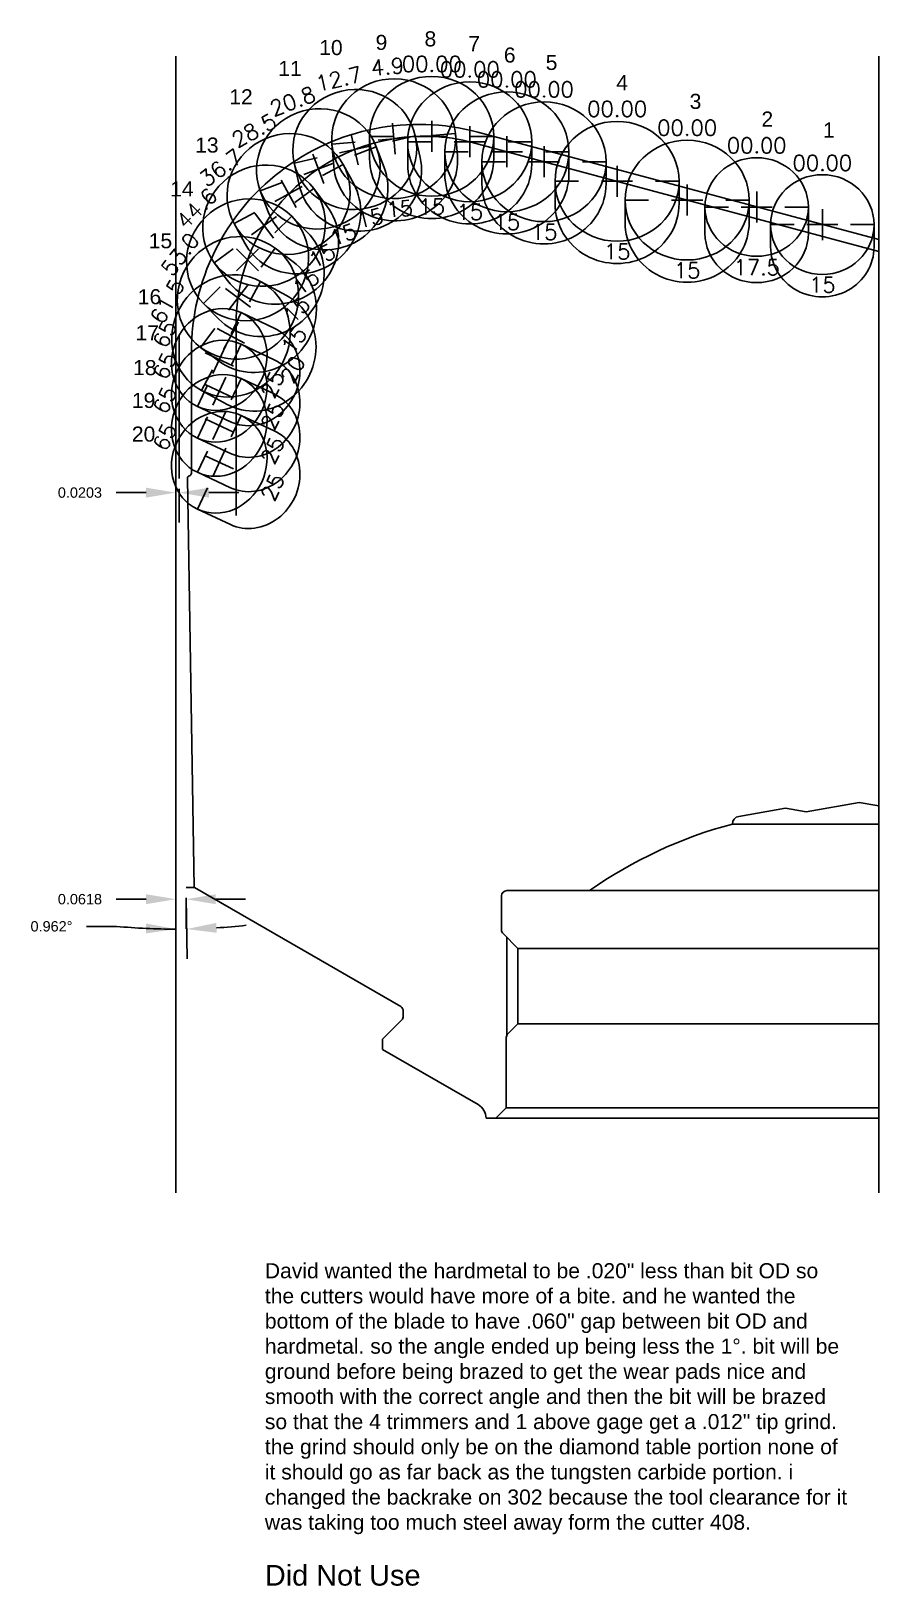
# Model space of a CAD drawing. Header units: inches. Extents: x 0 to 44, y 0 to 27.6.
# Drawn here: x 12.46 to 17.59, y 18.16 to 27.56 of the extents above; entities that cross this region are included whole.
import ezdxf
from ezdxf.enums import TextEntityAlignment as Align
from ezdxf.lldxf.tags import DXFTag

# ---------------------------------------------------------------- set-up
doc = ezdxf.new("R2010")
doc.units = ezdxf.units.IN
doc.header["$LTSCALE"] = 0.5
doc.header["$MEASUREMENT"] = 0
doc.header["$PDMODE"] = 35
doc.layers.get('Defpoints').update_dxf_attribs({"color": 1})
for name, color, linetype in [('Blade1', 40, 'Continuous'), ('Blade2', 6, 'Continuous'), ('Blade3', 112, 'Continuous'), ('Blade4', 181, 'Continuous'), ('CDG-38310R1', 7, 'Continuous'), ('CLine', 5, 'CENTER2'), ('Cutter Tip Height', 50, 'Continuous'), ('Default', 7, 'Continuous')]:
    doc.layers.add(name, color=color, linetype=linetype)
doc.styles.add('RomanS', font='romans')
doc.styles.get("Standard").update_dxf_attribs({"font": 'arial.ttf'})
tags = doc.linetypes.add('CENTER', pattern=[2, 1.25, -0.25, 0.25, -0.25]).pattern_tags.tags
tags[10:11] = [DXFTag(74, 4), DXFTag(75, 0), DXFTag(340, '0'), DXFTag(46, 0.0), DXFTag(50, 0.0), DXFTag(44, 0.0), DXFTag(45, 0.0)]
tags[8:9] = [DXFTag(74, 4), DXFTag(75, 0), DXFTag(340, '0'), DXFTag(46, 0.0), DXFTag(50, 0.0), DXFTag(44, 0.0), DXFTag(45, 0.0)]
tags[6:7] = [DXFTag(74, 4), DXFTag(75, 0), DXFTag(340, '0'), DXFTag(46, 0.0), DXFTag(50, 0.0), DXFTag(44, 0.0), DXFTag(45, 0.0)]
tags[4:5] = [DXFTag(74, 4), DXFTag(75, 0), DXFTag(340, '0'), DXFTag(46, 0.0), DXFTag(50, 0.0), DXFTag(44, 0.0), DXFTag(45, 0.0)]
tags = doc.linetypes.add('CENTER2', pattern=[1.125, 0.75, -0.125, 0.125, -0.125]).pattern_tags.tags
tags[10:11] = [DXFTag(74, 4), DXFTag(75, 0), DXFTag(340, '0'), DXFTag(46, 0.0), DXFTag(50, 0.0), DXFTag(44, 0.0), DXFTag(45, 0.0)]
tags[8:9] = [DXFTag(74, 4), DXFTag(75, 0), DXFTag(340, '0'), DXFTag(46, 0.0), DXFTag(50, 0.0), DXFTag(44, 0.0), DXFTag(45, 0.0)]
tags[6:7] = [DXFTag(74, 4), DXFTag(75, 0), DXFTag(340, '0'), DXFTag(46, 0.0), DXFTag(50, 0.0), DXFTag(44, 0.0), DXFTag(45, 0.0)]
tags[4:5] = [DXFTag(74, 4), DXFTag(75, 0), DXFTag(340, '0'), DXFTag(46, 0.0), DXFTag(50, 0.0), DXFTag(44, 0.0), DXFTag(45, 0.0)]
tags = doc.linetypes.add('HIDDEN2', pattern=[0.1875, 0.125, -0.0625]).pattern_tags.tags
tags[6:7] = [DXFTag(74, 4), DXFTag(75, 0), DXFTag(340, '0'), DXFTag(46, 0.0), DXFTag(50, 0.0), DXFTag(44, 0.0), DXFTag(45, 0.0)]
tags[4:5] = [DXFTag(74, 4), DXFTag(75, 0), DXFTag(340, '0'), DXFTag(46, 0.0), DXFTag(50, 0.0), DXFTag(44, 0.0), DXFTag(45, 0.0)]
doc.dimstyles.get("Standard").update_dxf_attribs({"dimtxt": 0.0625, "dimasz": 0.18, "dimexe": 0.18, "dimexo": 0.0625, "dimgap": 0.09, "dimtad": 0, "dimtih": 1, "dimtoh": 1, "dimdec": 4, "dimzin": 0, "dimdsep": 46, "dimtxsty": 'Standard', "dimcen": 0.09, "dimadec": 3, "dimazin": 0, "dimtfac": 1, "dimtdec": 4, "dimtofl": 0, "dimtmove": 0, "dimatfit": 3, "dimfxl": 1, "dimtolj": 1, "dimtzin": 0, "dimarcsym": 0})

# ---------------------------------------------------------------- blocks, each defined once
blk = doc.blocks.new('*D83')
at = {"color": 0, "lineweight": -2, "transparency": 16777216}
for p, q in [((13.3359, 22.4209), (13.3359, 22.134)), ((13.1559, 22.314), (12.9759, 22.314)), ((13.3977, 22.3215), (13.3977, 22.134)), ((13.5777, 22.314), (13.7577, 22.314))]:
    blk.add_line(p, q, dxfattribs=at)
at = {"color": 0, "transparency": 16777216}
for points in [[(13.1559, 22.344), (13.1559, 22.284), (13.3359, 22.314)], [(13.5777, 22.344), (13.5777, 22.284), (13.3977, 22.314)]]:
    blk.add_solid(points, dxfattribs=at)
at = {"layer": 'Defpoints', "color": 0, "transparency": 16777216}
for p in [(13.3359, 22.4834), (13.3977, 22.384), (13.3359, 22.314)]:
    blk.add_point(p, dxfattribs=at)
at = {"color": 0, "transparency": 16777216, "insert": (12.7561, 22.314), "char_height": 0.0625, "attachment_point": 5}
blk.add_mtext('\\A1;0.0618', dxfattribs=at)
blk = doc.blocks.new('CMark')
at = {"layer": 'CLine'}
for p, q in [((0, 0.094), (0, -0.094)), ((-0.094, 0), (0.094, 0))]:
    blk.add_line(p, q, dxfattribs=at)
blk = doc.blocks.new('1913@15')
for p, q in [((-0.233, 0), (-0.375, 0)), ((0.2332, 0), (0.375, 0))]:
    blk.add_line(p, q)
at = {"color": 8, "linetype": 'HIDDEN2', "ltscale": 0.5}
for p, q in [((-0.375, -0.1346), (-0.375, 0)), ((0.375, -0.1346), (0.375, 0))]:
    blk.add_line(p, q, dxfattribs=at)
blk.add_ellipse((0, 0), major_axis=(-0.375, 0), ratio=0.965926)
blk.add_ellipse((0, -0.1346), major_axis=(-0.375, 0), ratio=0.965926, start_param=0, end_param=3.141593, dxfattribs=at)
blk.add_blockref('CMark', (0, 0))
at = {"style": 'RomanS'}
blk.add_text('15', height=0.094, dxfattribs=at).set_placement((0, -0.4247), align=Align.MIDDLE_CENTER)
blk.add_attdef('ANG', text='', height=0.094, dxfattribs=at).set_placement((0, 0.3622), align=Align.BOTTOM_CENTER)
blk = doc.blocks.new('*D85')
at = {"color": 0, "lineweight": -2, "transparency": 16777216}
for p, q in [((13.3988, 22.3215), (13.405, 21.9537)), ((12.9763, 22.1496), (12.7963, 22.1496))]:
    blk.add_line(p, q, dxfattribs=at)
for start, end in [(264.75003, 270), (264.75141, 267.3757), (273.58677, 276.21107)]:
    blk.add_arc((13.3359, 26.0634), 3.9303, start, end, dxfattribs=at)
at = {"color": 0, "transparency": 16777216}
for points in [[(13.1567, 22.1672), (13.1553, 22.1072), (13.3359, 22.1331)], [(13.583, 22.1108), (13.5806, 22.1708), (13.4019, 22.1337)]]:
    blk.add_solid(points, dxfattribs=at)
at = {"layer": 'Defpoints', "color": 0, "transparency": 16777216}
for p in [(13.3359, 27.4116), (13.3562, 24.8576), (13.3977, 22.384), (13.3799, 22.1334), (13.3359, 20.5398)]:
    blk.add_point(p, dxfattribs=at)
at = {"color": 0, "transparency": 16777216, "insert": (12.5843, 22.1496), "char_height": 0.0625, "attachment_point": 5}
blk.add_mtext('\\A1;0.962°', dxfattribs=at)
blk = doc.blocks.new('*D86')
at = {"color": 0, "lineweight": -2, "transparency": 16777216}
for p, q in [((13.3359, 24.8195), (13.3359, 24.592)), ((13.1559, 24.772), (12.9759, 24.772)), ((13.3562, 24.7951), (13.3562, 24.592)), ((13.5362, 24.772), (13.7162, 24.772))]:
    blk.add_line(p, q, dxfattribs=at)
at = {"color": 0, "transparency": 16777216}
for points in [[(13.1559, 24.802), (13.1559, 24.742), (13.3359, 24.772)], [(13.5362, 24.802), (13.5362, 24.742), (13.3562, 24.772)]]:
    blk.add_solid(points, dxfattribs=at)
at = {"layer": 'Defpoints', "color": 0, "transparency": 16777216}
for p in [(13.3359, 24.882), (13.3562, 24.8576), (13.3359, 24.772)]:
    blk.add_point(p, dxfattribs=at)
at = {"color": 0, "transparency": 16777216, "insert": (12.7562, 24.772), "char_height": 0.0625, "attachment_point": 5}
blk.add_mtext('\\A1;0.0203', dxfattribs=at)
blk = doc.blocks.new('1613@25')
for p, q in [((-0.1705, 0), (-0.3125, 0)), ((0.1707, 0), (0.3125, 0))]:
    blk.add_line(p, q)
at = {"color": 8, "linetype": 'HIDDEN2', "ltscale": 0.5}
blk.add_line((-0.3125, 0), (-0.3125, -0.2198), dxfattribs=at)
at = {"color": 8, "linetype": 'HIDDEN2', "ltscale": 0.5, "flags": 128}
blk.add_lwpolyline([(0.3125, 0), (0.3125, -0.2198)], dxfattribs=at)
blk.add_ellipse((0, 0), major_axis=(-0.3125, 0), ratio=0.906308, start_param=-3.141592653589793, end_param=3.141592653589793)
at = {"color": 8, "linetype": 'HIDDEN2', "ltscale": 0.5}
blk.add_ellipse((0, -0.2198), major_axis=(-0.3125, 0), ratio=0.906308, start_param=0, end_param=3.141593, dxfattribs=at)
blk.add_blockref('CMark', (0, 0))
at = {"style": 'RomanS'}
blk.add_text('25', height=0.094, dxfattribs=at).set_placement((0, -0.3562), align=Align.MIDDLE_CENTER)
blk.add_attdef('ANG', text='', height=0.094, dxfattribs=at).set_placement((0, 0.2871), align=Align.BOTTOM_CENTER)
blk = doc.blocks.new('1913@20')
for p, q in [((-0.233, 0), (-0.375, 0)), ((0.2332, 0), (0.375, 0))]:
    blk.add_line(p, q)
at = {"color": 8, "linetype": 'HIDDEN2', "ltscale": 0.5}
for p, q in [((-0.375, -0.1779), (-0.375, 0)), ((0.375, -0.1779), (0.375, 0))]:
    blk.add_line(p, q, dxfattribs=at)
blk.add_ellipse((0, 0), major_axis=(-0.375, 0), ratio=0.939693)
blk.add_ellipse((0, -0.1779), major_axis=(-0.375, 0), ratio=0.939693, start_param=0, end_param=3.141593, dxfattribs=at)
blk.add_blockref('CMark', (0, 0))
at = {"style": 'RomanS'}
blk.add_text('20', height=0.094, dxfattribs=at).set_placement((0, -0.4247), align=Align.MIDDLE_CENTER)
blk.add_attdef('ANG', text='', height=0.094, dxfattribs=at).set_placement((0, 0.3622), align=Align.BOTTOM_CENTER)
blk = doc.blocks.new('1613@17.5')
for p, q in [((-0.1705, 0), (-0.3125, 0)), ((0.1707, 0), (0.3125, 0))]:
    blk.add_line(p, q)
at = {"color": 8, "linetype": 'HIDDEN2', "ltscale": 0.5}
blk.add_line((-0.3125, 0), (-0.3125, -0.1591), dxfattribs=at)
at = {"color": 8, "linetype": 'HIDDEN2', "ltscale": 0.5, "flags": 128}
blk.add_lwpolyline([(0.3125, 0), (0.3125, -0.1591)], dxfattribs=at)
at = {"extrusion": (0, 0, -1)}
blk.add_ellipse((0, 0), major_axis=(-0.3125, 0), ratio=0.953717, start_param=-3.141592653589793, end_param=3.141592653589793, dxfattribs=at)
at = {"color": 8, "linetype": 'HIDDEN2', "ltscale": 0.5}
blk.add_ellipse((0, -0.1591), major_axis=(0.3125, 0), ratio=0.953717, start_param=3.141593, end_param=6.283185, dxfattribs=at)
blk.add_blockref('CMark', (0, 0))
at = {"style": 'RomanS'}
blk.add_text('17.5', height=0.094, dxfattribs=at).set_placement((0, -0.3644), align=Align.MIDDLE_CENTER)
blk.add_attdef('ANG', text='', height=0.094, dxfattribs=at).set_placement((0, 0.2975), align=Align.BOTTOM_CENTER)
blk = doc.blocks.new('1613@15')
for p, q in [((-0.1705, 0), (-0.3125, 0)), ((0.1707, 0), (0.3125, 0))]:
    blk.add_line(p, q)
at = {"color": 8, "linetype": 'HIDDEN2', "ltscale": 0.5}
blk.add_line((-0.3125, 0), (-0.3125, -0.1346), dxfattribs=at)
at = {"color": 8, "linetype": 'HIDDEN2', "ltscale": 0.5, "flags": 128}
blk.add_lwpolyline([(0.3125, 0), (0.3125, -0.1346)], dxfattribs=at)
blk.add_ellipse((0, 0), major_axis=(-0.3125, 0), ratio=0.965926, start_param=-3.141592653589793, end_param=3.141592653589793)
at = {"color": 8, "linetype": 'HIDDEN2', "ltscale": 0.5}
blk.add_ellipse((0, -0.1346), major_axis=(-0.3125, 0), ratio=0.965926, start_param=0, end_param=3.141593, dxfattribs=at)
blk.add_blockref('CMark', (0, 0))
at = {"style": 'RomanS'}
blk.add_text('15', height=0.094, dxfattribs=at).set_placement((0, -0.3644), align=Align.MIDDLE_CENTER)
blk.add_attdef('ANG', text='', height=0.094, dxfattribs=at).set_placement((0, 0.2975), align=Align.BOTTOM_CENTER)

msp = doc.modelspace()

# ---------------------------------------------------------------- linework, layer by layer
at = {"color": 1}
msp.add_line((13.35618, 24.85756), (13.35618, 25.72426), dxfattribs=at)
msp.add_line((13.39774, 22.38401), (13.44792, 22.38485))
at = {"layer": 'CDG-38310R1', "color": 7, "linetype": 'Continuous'}
for p, q in [((16.73884, 22.81484), (17.02064, 22.86452)), ((17.02064, 22.86452), (17.14564, 22.84248)), ((17.14564, 22.84248), (17.46664, 22.89908)), ((17.46664, 22.89908), (17.58592, 22.87805)), ((17.58592, 22.76866), (16.7001, 22.76866)), ((14.6953, 21.66468), (13.44792, 22.38485)), ((15.30467, 22.12863), (15.30467, 22.33444)), ((15.33592, 22.36569), (15.83592, 22.36569)), ((17.58592, 22.36569), (15.83592, 22.36569)), ((15.40357, 22.01679), (15.31383, 22.10654)), ((17.58592, 22.01679), (15.40357, 22.01679)), ((15.40357, 21.56084), (15.40357, 22.01679)), ((14.71092, 21.6061), (14.71092, 21.63762)), ((14.58592, 21.46816), (14.70177, 21.58401)), ((15.34258, 21.49984), (15.40357, 21.56084)), ((17.58592, 21.56084), (15.40357, 21.56084)), ((14.58592, 21.40566), (14.58592, 21.46816)), ((15.33342, 21.05319), (15.33342, 21.47775)), ((15.16405, 21.07188), (14.58592, 21.40566)), ((15.27092, 20.99069), (15.21092, 20.99069)), ((15.27092, 20.99069), (15.33342, 21.05319)), ((17.58592, 20.99069), (15.27092, 20.99069)), ((15.33342, 21.05319), (17.58592, 21.05319))]:
    msp.add_line(p, q, dxfattribs=at)
at = {"layer": 'CDG-38310R1', "color": 7, "linetype": 'HIDDEN2'}
msp.add_line((15.33592, 21.48999), (15.33592, 22.08444), dxfattribs=at)
at = {"layer": 'CDG-38310R1', "color": 7, "linetype": 'Continuous'}
msp.add_lwpolyline([(17.58592, 26.30158), (15.16055, 26.95145, 0.4931454), (13.42967, 25.62331), (13.42967, 24.88893, -0.342591), (13.41792, 24.87379, 0.3472903), (13.40617, 24.8584), (13.44773, 22.38485)], format="xyb", dxfattribs=at)
for centre, radius, start, end in [((17.41069, 20.11669), 2.74552, 105, 125), ((16.74699, 22.76866), 0.04689, 99.999997, 180), ((15.33592, 22.33444), 0.03125, 90, 180), ((15.33592, 22.12863), 0.03125, 180, 225), ((14.67967, 21.63762), 0.03125, 0, 60), ((14.67967, 21.6061), 0.03125, 315, 0), ((15.36467, 21.47775), 0.03125, 135, 180), ((15.11717, 20.99069), 0.09375, 0, 60)]:
    msp.add_arc(centre, radius, start, end, dxfattribs=at)
at = {"layer": 'Cutter Tip Height', "color": 30}
msp.add_lwpolyline([(17.58592, 26.23013), (15.5615, 26.77257), (15.16579, 26.8786, 0.1149019), (14.65084, 26.91147, 0.2167298), (13.8692, 26.38595, 0.1388893), (13.70024, 25.78943), (13.70024, 25.49918), (13.70024, 24.63304)], format="xyb", dxfattribs=at)
at = {"layer": 'Default', "color": 7, "linetype": 'CENTER', "ltscale": 0.5}
msp.add_line((13.33592, 20.53983), (13.33592, 27.4116), dxfattribs=at)
at = {"layer": 'Default', "color": 7, "linetype": 'CENTER'}
msp.add_line((17.58592, 20.53983), (17.58592, 27.4116), dxfattribs=at)

# ---------------------------------------------------------------- block references
at = {"layer": 'Blade1'}
for name, p, rotation, values in [('1913@15', (14.6528, 26.91164), 4.9, {'ANG': '4.9'}), ('1913@15', (13.86931, 26.38603), 36.7, {'ANG': '36.7'}), ('1613@25', (13.59845, 25.57697), 65, {'ANG': '65'})]:
    msp.add_blockref(name, p, dxfattribs=dict(at, rotation=rotation)).add_auto_attribs(values)
for name, p in [('1913@15', (15.5615, 26.77257)), ('1913@15', (16.42667, 26.54075)), ('1613@15', (17.24399, 26.39244))]:
    msp.add_blockref(name, p, dxfattribs=at).add_auto_attribs({'ANG': '00.00'})
at = {"layer": 'Blade2'}
for name, p, rotation, values in [('1913@15', (14.41742, 26.84643), 12.7, {'ANG': '12.7'}), ('1913@15', (13.76929, 26.17972), 44.6, {'ANG': '44.6'}), ('1613@25', (13.59845, 25.38553), 65, {'ANG': '65'})]:
    msp.add_blockref(name, p, dxfattribs=dict(at, rotation=rotation)).add_auto_attribs(values)
msp.add_blockref('1913@15', (15.33688, 26.83276), dxfattribs=at).add_auto_attribs({'ANG': '00.00'})
at = {"layer": 'Blade3'}
for name, p in [('1913@15', (15.11235, 26.89329)), ('1913@15', (16.00308, 26.65425)), ('1613@17.5', (16.84705, 26.4988))]:
    msp.add_blockref(name, p, dxfattribs=at).add_auto_attribs({'ANG': '00.00'})
for name, p, rotation, values in [('1913@15', (14.19725, 26.72947), 20.8, {'ANG': '20.8'}), ('1913@15', (13.71158, 25.94964), 53, {'ANG': '53.0'}), ('1613@25', (13.59845, 25.17815), 65, {'ANG': '65'})]:
    msp.add_blockref(name, p, dxfattribs=dict(at, rotation=rotation)).add_auto_attribs(values)
at = {"layer": 'Blade4'}
msp.add_blockref('1913@15', (14.88253, 26.92605), dxfattribs=at).add_auto_attribs({'ANG': '00.00'})
for name, p, rotation, values in [('1913@15', (14.01753, 26.57757), 28.5, {'ANG': '28.5'}), ('1913@20', (13.66924, 25.7197), 61.50000000000001, {'ANG': '61.5'}), ('1613@25', (13.59845, 24.95567), 65, {'ANG': '65'})]:
    msp.add_blockref(name, p, dxfattribs=dict(at, rotation=rotation)).add_auto_attribs(values)

# ---------------------------------------------------------------- texts
at = {"insert": (13.87404, 20.11359), "char_height": 0.09120087, "attachment_point": 1}
msp.add_mtext_dynamic_manual_height_columns('David wanted the hardmetal to be .020" less than bit OD so the cutters would have more of a bite. and he wanted the bottom of the blade to have .060" gap between bit OD and hardmetal. so the angle ended up being less the 1°. bit will be ground before being brazed to get the wear pads nice and smooth with the correct angle and then the bit will be brazed so that the 4 trimmers and 1 above gage get a .012" tip grind. the grind should only be on the diamond table portion none of it should go as far back as the tungsten carbide portion. i changed the backrake on 302 because the tool clearance for it was taking too much steel away form the cutter 408.\\P\\P{\\H1.3706x;\\C1;Did Not Use}', width=3.5379419, gutter_width=0.456, heights=[0], dxfattribs=at)
at = {"layer": 'Blade1'}
for s, height, p in [('9', 0.0912, (14.54334, 27.4484)), ('5', 0.0912, (15.57176, 27.32746)), ('3', 0.0912, (16.44187, 27.09205)), ('1', 0.0912, (17.24775, 26.91891)), ('13', 0.091201, (13.45267, 26.82765)), ('17', 0.091201, (13.09225, 25.69288))]:
    msp.add_text(s, height=height, dxfattribs=at).set_placement(p)
at = {"layer": 'Blade2'}
for s, height, p in [('10', 0.091201, (14.20269, 27.41727)), ('6', 0.0912, (15.31871, 27.37221)), ('14', 0.091201, (13.30166, 26.56251)), ('18', 0.091201, (13.07755, 25.48224))]:
    msp.add_text(s, height=height, dxfattribs=at).set_placement(p)
at = {"layer": 'Blade3'}
for s, height, p in [('7', 0.0912, (15.10395, 27.44062)), ('11', 0.091201, (13.95488, 27.29068)), ('4', 0.0912, (15.99806, 27.20489)), ('2', 0.0912, (16.87595, 26.98505)), ('15', 0.091201, (13.17206, 26.24929)), ('19', 0.091201, (13.07019, 25.28384))]:
    msp.add_text(s, height=height, dxfattribs=at).set_placement(p)
at = {"layer": 'Blade4'}
for s, height, p in [('8', 0.0912, (14.83922, 27.4698)), ('12', 0.091201, (13.659, 27.11947)), ('16', 0.091201, (13.10588, 25.91077)), ('20', 0.091201, (13.07019, 25.08055))]:
    msp.add_text(s, height=height, dxfattribs=at).set_placement(p)

# ---------------------------------------------------------------- dimensions: what is measured, and where the dimension line sits
dim = msp.add_angular_dim_2l(base=(13.379938, 22.133357), line1=((13.356181, 24.857555), (13.397737, 22.38401)), line2=((13.335924, 20.539831), (13.335924, 27.4116)), dimstyle='Standard')
dim.commit()
dim.dimension.update_dxf_attribs({"geometry": '*D85', "text_midpoint": (12.584307, 22.149598)})
for base, p1, p2, picture, middle in [((13.33592, 24.77203), (13.35618, 24.85756), (13.33592, 24.88205), '*D86', (12.75619, 24.77203)), ((13.33592, 22.314), (13.39774, 22.38401), (13.33592, 22.48335), '*D83', (12.75613, 22.314))]:
    dim = msp.add_linear_dim(base=base, p1=p1, p2=p2, dimstyle='Standard')
    dim.commit()
    dim.dimension.update_dxf_attribs({"geometry": picture, "text_midpoint": middle})

doc.saveas('drawing.dxf')
